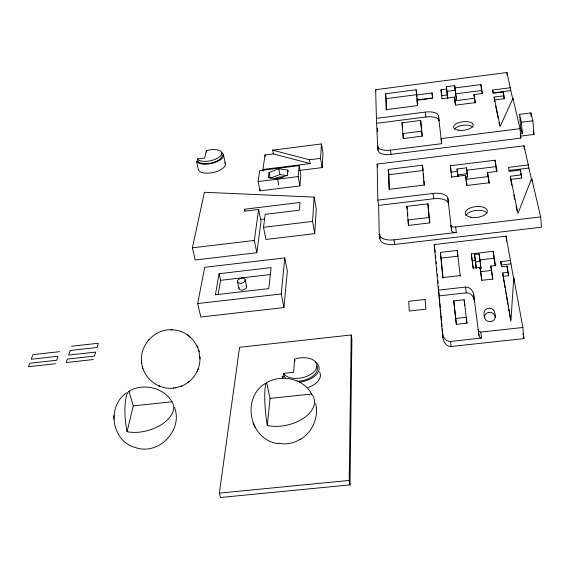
<?xml version="1.0" encoding="UTF-8"?>
<svg xmlns="http://www.w3.org/2000/svg" width="570" height="570" viewBox="0 0 570 570"><rect width="100%" height="100%" fill="white"/><g stroke="black" fill="none" stroke-linecap="round" stroke-linejoin="round"><path stroke-width="0.85" d="M350.03 484.878L351.889 339.057L351.191 334.968L239.585 347.272L219.343 493.128L220.433 497.503L350.03 484.878L349.211 480.425L351.191 334.968M199.963 358.095C200.398 370.072 192.646 381.772 181.474 386.104M174.491 407.358C183.376 430.329 158.446 455.886 135.311 447.521C111.478 441.337 106.49 406.325 126.576 392.851M113.836 419.142L113.936 415.58M299.25 170.459L322.164 167.594L322.998 153.059L321.452 143.961L272.645 150.159L273.358 153.907L310.151 163.583L309.482 159.757L272.645 150.159M322.164 167.594L320.575 158.36L321.452 143.961M314.733 233.629L316.264 209.055L314.148 197.099L204.381 192.29L192.389 247.843L195.225 259.984L256.835 252.702L261.01 221.409L258.609 209.482L244.345 211.221L244.658 209.219L299.991 202.464L299.336 210.195L265.178 214.341L263.504 227.316L265.941 239.45L314.733 233.629L312.538 221.409L314.148 197.099M513.741 277.761L514.069 281.202L506.103 236.144L434.197 244.573L442.384 332.716C442.384 338.081 444.237 346.788 451.191 346.489L523.908 338.608L522.861 327.486L513.741 277.761L510.934 320.817L502.74 272.937L508.162 272.317L508.504 275.738L503.089 276.357L502.74 272.937M283.497 373.386A17.357 9.982 -11.3 0 0 305.064 376.962A17.357 9.982 -11.3 0 0 316.072 362.805A17.357 9.982 -11.3 0 0 294.619 359.072L293.621 372.296L283.497 373.386L284.074 376.186A17.335 10.003 -11.3 0 0 285.72 378.074M299.891 185.934L300.846 174.89L299.179 165.642L259.728 170.587L258.139 181.566L259.991 190.864L299.891 185.934L298.188 176.586L299.179 165.642M283.945 307.565L287.344 271.106L284.772 257.897L204.73 267.309L197.647 303.546L200.825 316.984L283.945 307.565L281.245 293.978L284.772 257.897M267.337 425.583L270.023 398.401L266.646 382.627A29.134 23.327 4.7 0 1 311.541 394.012A32.362 19.316 -12.2 0 1 304.487 417.589A32.362 19.316 -12.2 0 1 267.337 425.583A30.096 4.517 84.3 0 1 266.496 382.784L266.546 382.734M287.85 170.124L287.316 175.218L277.554 178.98L268.427 177.576L269.097 172.468L278.766 168.77L287.85 170.124L288.156 171.777M484.564 317.704C484.329 310.693 494.325 310.636 495.23 317.184M256.835 252.702L254.306 240.447L258.609 209.482M259.991 190.864L260.233 189.155M263.247 171.029L262.948 169.497L264.993 154.962L273.358 153.907M218.103 294.711L220.597 280.319L219.108 273.693L271.128 267.615L268.748 288.605L215.396 294.747L219.108 273.693M197.377 158.973A12.661 5.415 -12 0 0 212.553 160.248A12.661 5.415 -12 0 0 221.431 152.019A12.661 5.415 -12 0 0 206.361 150.644L204.687 158.04L197.377 158.973L197.876 161.21A12.654 5.429 -12 0 0 213.828 162.265A12.654 5.429 -12 0 0 221.388 153.658M127.06 431.647L133.302 405.876L128.97 391.22A28.315 7.104 85 0 0 127.06 431.647A30.78 17.634 -16.5 0 0 162.165 424.108A30.78 17.634 -16.5 0 0 171.933 401.779A27.545 21.703 10.9 0 0 129.183 391.077M531.739 180.747L524.044 145.785L377.133 164.089L377.846 200.127L378.637 205.399L379.235 234.17L379.934 238.766A14.613 7.31 -8.2 0 0 394.704 244.459L541.5 227.195L540.659 216.906L531.668 178.41L517.945 213.422L510.335 176.237L521.415 174.883L521.7 178.047L510.627 179.4L510.335 176.237M197.163 371.305L197.576 370.308M197.776 369.837L198.203 368.797M512.857 99.7L506.922 72.497L375.659 89.697C376.157 109.882 376.628 130.067 378.031 150.181A12.96 5.743 -8.4 0 0 391.091 154.385L520.873 138.118L520.047 128.678L512.979 98.425L500.125 126.348L494.133 97.064L503.98 95.796L504.251 98.71L494.418 99.978L494.767 101.702M171.356 329.781C154.377 329.047 139.472 345.363 141.617 362.185M147.808 341.024L148.321 340.418M148.442 340.269L148.934 339.692M187.929 382.513L189.14 381.572M265.363 383.425C240.64 398.352 249.817 440.667 278.637 443.681M300.354 439.427C312.417 432.338 318.943 417.212 315.659 403.589M175.154 387.864L180.932 386.31M180.74 386.389L181.723 386.004M287.28 175.667L279.863 174.548L270.223 178.246L269.097 172.468M141.574 361.793C142.514 377.568 158.154 390.308 173.793 388.049M173.48 388.092L175.353 387.835M432.039 92.967L432.637 97.89L417.212 99.885L416.584 94.983L432.039 92.967L432.609 98.218L417.026 100.235L417.475 105.6L386.139 109.647L385.577 93.779L416.15 89.789L416.919 96.408M446.303 86.711L447.756 98.646L446.303 86.711L454.71 85.614L456.385 99.173L454.696 99.394M447.742 94.869L441.686 95.653L440.995 89.754L447.058 88.963M454.867 87.944L480.873 84.56L482.541 93.43L473.955 94.542L475.188 103.127M386.681 110.16L386.261 98.631L416.77 94.663M446.909 91.343L455.38 90.238M455.53 93.858L481.479 90.487L482.085 93.744M510.741 90.616L492.979 92.917L492.694 90.032L510.485 87.723M442.092 98.674L454.39 97.078L455.544 105.158L475.359 102.607L473.955 94.542M503.98 95.796L503.132 91.962L493.349 93.231L492.694 90.032M455.387 104.852L454.81 100.79L474.347 98.268M376.228 118.396L425.284 112.083A12.754 5.429 -7.7 0 1 438.458 115.824L439.05 120.754A12.725 5.458 -7.7 0 0 425.904 116.978L376.934 123.248M402.014 122.799L420.653 120.413L422.228 136.145L403.318 138.538L402.014 122.799L402.676 127.716M519.548 114.363L530.87 112.924L532.886 120.797L534.005 134.427L520.41 136.13L520.218 133.907L522.405 133.637L521.422 122.244L519.548 114.363L520.724 127.858L521.472 131.057M402.641 133.565L421.586 131.157L420.653 120.413M224.872 162.664A13.865 6.028 -12 0 1 215.282 171.969A13.865 6.028 -12 0 1 198.545 170.295L196.557 161.381L197.876 161.21M521.422 122.244L532.886 120.797M520.047 128.678L441.066 138.638L441.672 143.69L390.493 150.124A12.982 5.721 -8.4 0 1 377.404 145.956M520.203 130.63L521.657 130.445L522.405 133.637M309.482 159.757L320.575 158.36M262.948 169.497L310.151 163.583M258.139 181.566L298.188 176.586M422.463 165.193L424.13 185.051L388.947 189.354L388.248 169.433L422.463 165.193L423.147 170.48L389.004 174.705L389.538 189.504M458.095 171.299L451.098 172.161L450.343 165.756L495.066 160.22L497.161 171.385L487.514 172.567L489.11 183.426M457.432 172.211L457.062 169.005L466.467 167.851L467.678 176.928L465.091 177.242M466.844 170.216L495.708 166.668L496.677 171.848M528.511 164.908L508.518 167.366L509.345 171.392L520.346 170.045L521.415 174.883M467.315 173.7L457.831 174.869L458.016 176.479M451.725 176.964L465.533 175.268L466.987 185.457L489.281 182.742L487.514 172.567M508.818 170.501L528.782 168.05M487.927 176.614L465.989 179.301L466.837 185.271M377.846 200.127L433.001 193.422A14.35 6.876 -7.3 0 1 447.906 198.481L448.554 203.839A14.314 6.904 -7.3 0 0 433.677 198.738L378.637 205.399M260.233 219.514L264.601 218.987M406.895 206.361L427.885 203.825L429.773 222.891L408.441 225.435L406.895 206.361L407.315 209.411M263.504 227.316L312.538 221.409M407.693 220.027L429.068 217.469L427.885 203.825M192.389 247.843L254.306 240.447M455.679 226.974L456.328 232.474A4.46 2.23 -6.7 0 1 451.632 230.779L450.97 225.292A4.474 2.216 -6.7 0 0 455.679 226.974L540.659 216.906M379.235 234.17A14.642 7.282 -8.3 0 0 394.027 239.828L456.328 232.474M460.19 275.595L442.819 277.583L440.368 252.382L457.204 250.422L457.895 256.172L441.095 258.117L443.054 278.196M220.597 280.319L270.714 274.498M475.608 260.419L472.117 260.818L471.326 253.871L493.221 251.327L495.551 265.542L490.827 266.083L492.658 279.158M476.235 268.128L474.532 254.548L479.149 254.013L480.995 268.427L479.448 268.605M479.976 259.913L493.948 258.296L495.18 265.862M474.532 254.548L475.565 261.958L480.225 261.416M510.898 263.882L501.144 265L500.802 261.609L510.57 260.483M490.827 266.083L492.872 279.072L481.921 280.319L480.047 267.323L473.257 268.099L471.326 253.871M508.162 272.317L507.065 266.133L501.686 266.746L500.802 261.609M197.647 303.546L281.245 293.978M480.047 267.323L480.524 271.698L491.29 270.465M438.309 290.159L465.597 287.066C469.986 286.639 473.285 290.928 473.713 294.947L478.964 335.531A11.037 6.249 -5.3 0 0 479.142 336.279L480.033 337.597L481.458 338.067L480.781 332.082L479.356 331.612L478.465 330.301A11.065 6.227 -5.3 0 1 478.28 329.553L478.964 335.531M439.057 295.916L466.281 292.845C470.678 292.431 473.955 296.749 474.382 300.768L473.713 294.947M453.749 300.946L464.144 299.777L466.944 323.204L456.356 324.373L453.749 300.946L456.356 324.373M71.571 346.232L98.282 343.24L97.014 347.479L70.181 350.472L68.664 355.089L95.639 352.089L94.449 356.072L67.36 359.079L66.22 362.541L93.409 359.535M59.608 351.654L32.946 354.626L31.243 359.257L58.04 356.271L56.687 360.261L29.775 363.247L28.5 366.717L55.511 363.724M455.63 318.473L466.246 317.298L466.944 323.204M480.781 332.082L522.861 327.486M442.384 332.716C442.655 336.948 445.854 341.822 450.549 341.43L481.458 338.067M282.606 378.131L282.243 376.385L284.074 376.186M133.302 405.876L171.933 401.779M270.023 398.401L311.541 394.012M219.343 493.128L349.211 480.425M171.556 329.788C177.491 329.873 183.39 331.861 188.164 335.395M170.822 329.774L172.14 329.795M158.481 385.676L159.244 385.997M159.386 386.054L160.12 386.353M188.428 335.595L193.144 340.034L196.985 345.89M187.559 334.946L189.632 336.549M189.903 336.777L190.494 337.276M245.998 285.413L246.582 286.268A6.127 3.164 -12.3 0 1 246.375 287.715L245.235 288.969L243.098 289.938A3.149 1.624 -12.3 0 1 241.694 290.102L239.778 289.603L238.965 288.57A6.127 3.164 -12.2 0 1 239.065 287.373M253.023 423.075L255.267 427.728M197.327 346.61L198.837 350.671M196.814 345.541L197.491 346.966M142.472 366.88L142.585 367.258M142.821 368.028L142.935 368.412M199.044 351.448L199.984 358.886M198.731 350.293L199.151 351.825M533.192 131.228L534.005 134.427M520.41 136.13L520.873 138.118M503.574 95.632L504.251 98.71M520.631 173.195L520.987 174.812M521.343 176.429L521.7 178.047M237.462 281.63L238.923 288.334M206.361 150.644L206.682 152.126M245.2 279.799L246.632 286.503M223.483 154.819L225.371 163.74M244.658 209.219L245.007 210.921M495.651 106.02L498.123 118.118M498.999 122.443L499.712 125.899M510.627 179.4L511.867 185.471M513.819 195.011L514.703 199.35M516.121 206.283L517.004 210.622M294.619 359.072L295.039 361.159M264.993 154.962L265.285 156.472M277.554 178.98L278.673 184.808M278.766 168.77L279.863 174.548M522.954 333.4L523.274 335.139M523.588 336.877L523.908 338.608M507.535 270.315L508.504 275.738M503.089 276.357L505.027 287.7M505.326 289.446L505.618 291.192M505.918 292.937L506.217 294.683M506.516 296.429L507.856 304.287M508.155 306.033L508.454 307.779M508.753 309.524L509.053 311.27M509.345 313.016L510.542 319.998M377.133 164.089L377.639 167.516M455.708 94.499L456.385 99.173M467.678 176.928L466.467 167.851M480.275 263.454L480.995 268.427M394.027 239.828L394.704 244.459M480.524 271.698L481.778 280.39M388.248 169.433L389.004 174.705M375.659 89.697L375.908 91.435M390.493 150.124L391.091 154.385M385.577 93.779L386.261 98.631M472.231 261.659L473.143 268.392M457.062 169.005L457.981 176.408M429.068 217.469L429.773 222.891M421.586 131.157L422.228 136.145M417.026 100.235L417.553 104.346M434.197 244.573L435.188 252.275M433.001 193.422L433.677 198.738M440.368 252.382L441.095 258.117M450.549 341.43L451.191 346.489M425.284 112.083L425.904 116.978M440.995 89.754L442.092 98.916M450.343 165.756L451.739 177.363M465.597 287.066L466.281 292.845M464.144 299.777L464.835 305.613M457.204 250.422L460.268 276.229M438.458 115.824L441.672 143.69M447.906 198.481L451.632 230.779M454.71 85.614L455.523 92.882M454.39 97.078L454.81 100.79M475.565 261.958L476.249 268.085M465.533 175.268L465.897 178.496M141.709 362.983L141.752 363.375M479.149 254.013L479.911 260.974M493.221 251.327L493.948 258.296M480.873 84.56L481.479 90.487M495.066 160.22L495.708 166.668M506.103 236.144L506.609 241.331M507.065 266.133L507.4 269.539M494.133 97.064L494.347 99.244M503.132 91.962L503.339 94.136M506.922 72.497L507.165 75.154M435.601 255.723L435.758 257.49M436.157 261.901L436.321 263.661M436.72 268.071L436.876 269.838M437.283 274.241L437.439 276.008M437.838 280.419L438.081 283.062M438.401 286.589L438.636 289.239M438.879 291.883L439.199 295.41M439.363 297.169L439.762 301.58M439.919 303.347L440.318 307.757M440.482 309.517L440.881 313.928M441.038 315.695L441.436 320.105M441.679 322.748L441.999 326.275M442.242 328.918L443.04 337.739M520.346 170.045L520.488 171.62M512.979 98.425L513.114 99.885M524.044 145.785L524.343 149.276M531.668 178.41L531.867 180.797M417.062 98.147L417.212 99.885M423.439 173.957L423.809 178.296M424.023 180.897L424.394 185.236M416.15 89.789L416.584 94.983M530.87 112.924L531.147 116.301M403.026 133.544L403.318 138.538M407.678 212.56L407.835 215.139M408.184 221.146L408.441 225.435M199.928 356.913L199.949 357.704M377.561 128.236L377.632 131.748M377.953 146.668L378.031 150.181M379.841 234.356L379.934 238.766M315.281 362.135A19.074 11.001 -11.3 0 1 316.998 373.827A19.074 11.001 -11.3 0 1 299.507 382.114M283.283 377.867A19.074 11.001 -11.3 0 1 282.243 376.385M316.892 366.161A17.335 10.003 -11.3 0 1 297.234 381.223M319.471 371.939A19.009 11.058 -11.3 0 1 307.907 387.593M300.198 439.071A18.083 11.108 -12.3 0 1 278.723 443.211M221.238 152.382A13.915 5.971 -12 0 1 215.303 162.357A13.915 5.971 -12 0 1 196.557 161.381M454.482 129.055A9.84 4.282 -6.9 0 1 463.617 125.201A9.84 4.282 -6.9 0 1 472.965 127.11M274.712 178.766A5.75 2.601 -10.8 0 1 283.069 177.12M465.889 215.56A11.108 5.451 -6.3 0 1 475.886 210.43A11.108 5.451 -6.3 0 1 487.044 213.037M495.188 315.581C496.149 322.976 485.412 323.903 484.443 316.77A28.985 16.01 -4.7 0 1 484.087 314.248C483.225 306.974 493.762 306.062 494.796 313.058A28.728 15.96 -6.1 0 1 495.188 315.581M244.936 281.003L243.789 282.257L241.652 283.219A3.156 1.617 -12.3 0 1 240.248 283.383L238.324 282.891L237.512 281.865A6.149 3.142 -12.2 0 1 237.733 280.426L238.887 279.179L241.01 278.224A3.149 1.61 -12.2 0 1 242.414 278.06L244.331 278.545L245.15 279.564A6.149 3.142 -12.3 0 1 244.936 281.003M425.149 299.464L408.74 301.316L409.26 311.042L425.861 309.189L425.149 299.464M458.33 130.174A9.854 4.261 -6.9 0 0 473.185 125.122A9.854 4.261 -6.9 0 0 458.658 122.714A9.854 4.261 -6.9 0 0 458.33 130.174M470.649 217.191A11.122 5.429 -6.3 0 0 487.35 211.149A11.122 5.429 -6.3 0 0 470.841 207.729A11.122 5.429 -6.3 0 0 470.649 217.191"/></g></svg>
